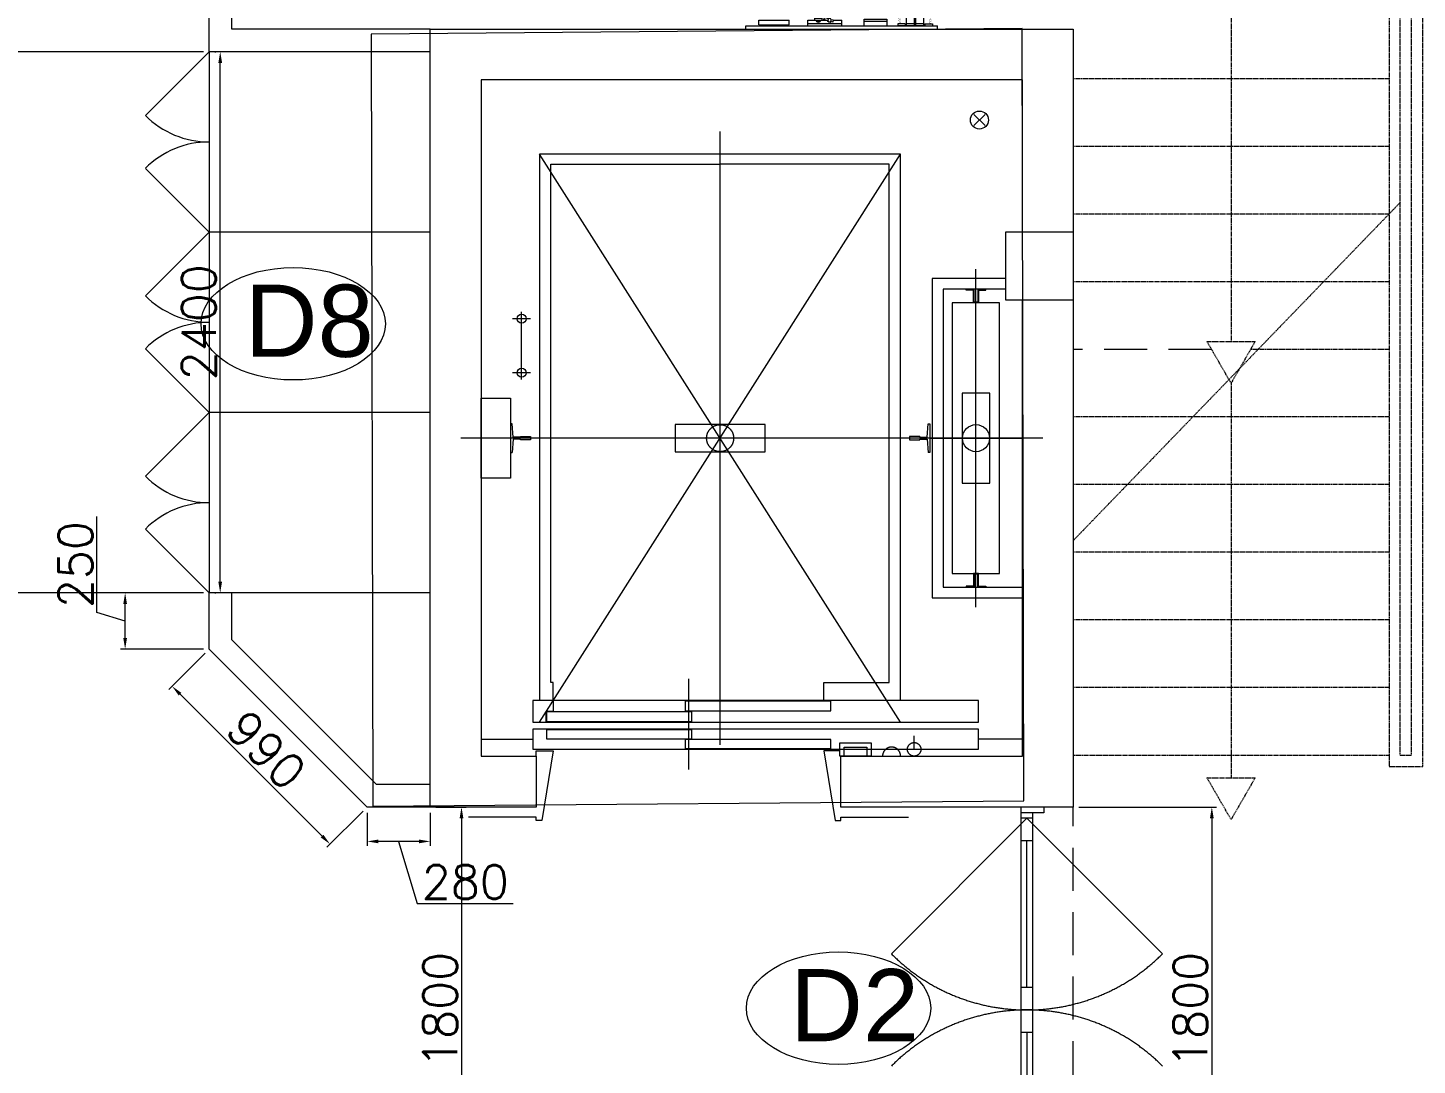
# Model space of a CAD drawing. Header units: millimetres. Extents: x -2143172 to 5255, y -610845 to 279739.
# Drawn here: x -1062761 to -1056602, y -583613 to -579012 of the extents above; entities that cross this region are included whole.
import ezdxf

# ---------------------------------------------------------------- set-up
doc = ezdxf.new("R2010")
doc.units = ezdxf.units.MM
doc.header["$LTSCALE"] = 30
for name, pattern in [('CENTERX2', [101.6, 63.5, -12.7, 12.7, -12.7]), ('DASHED', [0.75, 0.5, -0.25]), ('DASHED2', [9.525, 6.35, -3.175]), ('HIDDEN', [9.525, 6.35, -3.175]), ('HIDDEN2', [0.1875, 0.125, -0.0625])]:
    doc.linetypes.add(name, pattern=pattern)
doc.layers.get('0').update_dxf_attribs({"lineweight": 5})
doc.layers.get('Defpoints').update_dxf_attribs({"lineweight": 5})
for name, color, linetype, lineweight in [('Al door tag', 4, 'Continuous', 5), ('Al Window tag', 5, 'Continuous', 5), ('Aluminum', 7, 'Continuous', 5), ('Axis', 163, 'CENTERX2', 5), ('C-HYDR-CTCH', 6, 'Continuous', 5), ('Cabin', 7, 'Continuous', 5), ('dims.', 152, 'Continuous', 5), ('LOADING', 163, 'Continuous', 5), ('Notes', 1, 'Continuous', 5), ('Proj', 7, 'HIDDEN2', 5), ('Structure', 20, 'Continuous', 5), ('Tech', 169, 'DASHED2', 5), ('Walls', 32, 'Continuous', 5)]:
    doc.layers.add(name, color=color, linetype=linetype, lineweight=lineweight)
doc.layers.add('Wooden Joinery', color=7, linetype='Continuous', lineweight=5, true_color=0x521300)
doc.styles.add('SIMPLEX', font='SIMPLEX.shx', dxfattribs={"height": 150})
doc.styles.add('TTLB-A0-JeddahDP$0$swis721', font='swiss.ttf')
doc.dimstyles.new('Buk', dxfattribs={"dimtxt": 150, "dimasz": 50, "dimexe": 20, "dimexo": 25, "dimgap": 20, "dimtad": 1, "dimdec": 0, "dimrnd": 5, "dimdsep": 46, "dimtxsty": 'SIMPLEX', "dimcen": 0, "dimdle": 20, "dimclrd": 256, "dimclre": 256, "dimclrt": 256, "dimadec": 0, "dimazin": 0, "dimtfac": 0.0075, "dimtdec": 0, "dimtmove": 1, "dimatfit": 2, "dimldrblk": 'ARCHTICK', "dimfxl": 1, "dimtolj": 1, "dimtzin": 0, "dimlwd": -1, "dimlwe": -1, "dimarcsym": 0})

# ---------------------------------------------------------------- blocks, each defined once
blk = doc.blocks.new('*D774')
at = {"layer": 'Defpoints', "color": 0, "transparency": 16777216}
for p in [(-1060977, -582468.1, 0.1), (-1060977, -584268.1, 0.1), (-1060838.4, -584268.1)]:
    blk.add_point(p, dxfattribs=at)
at = {"layer": 'dims.', "linetype": 'Continuous', "transparency": 16777216}
for p, q in [((-1060952, -582468.1), (-1060818.4, -582468.1)), ((-1060952, -584268.1), (-1060818.4, -584268.1))]:
    blk.add_line(p, q, dxfattribs=at)
at = {"layer": 'dims.', "transparency": 16777216}
blk.add_line((-1060838.4, -582518.1), (-1060838.4, -584218.1), dxfattribs=at)
for points in [[(-1060846.7, -582518.1), (-1060830, -582518.1), (-1060838.4, -582468.1)], [(-1060846.7, -584218.1), (-1060830, -584218.1), (-1060838.4, -584268.1)]]:
    blk.add_solid(points, dxfattribs=at)
at = {"layer": 'dims.', "transparency": 16777216, "insert": (-1060933.4, -583368.1), "char_height": 150, "attachment_point": 5, "rotation": 90, "style": 'SIMPLEX'}
blk.add_mtext('\\A1;1800', dxfattribs=at)
blk = doc.blocks.new('_ArchTick')
at = {"color": 0, "linetype": 'ByBlock', "const_width": 0.15}
blk.add_lwpolyline([(-0.5, -0.5), (0.5, 0.5)], dxfattribs=at)
blk = doc.blocks.new('*D775')
at = {"layer": 'Defpoints', "color": 0, "transparency": 16777216}
for p in [(-1061257, -582468.1, 0.1), (-1060977, -582468.1, 0.1), (-1061257, -582620.5)]:
    blk.add_point(p, dxfattribs=at)
at = {"layer": 'dims.', "linetype": 'Continuous', "transparency": 16777216}
for p, q in [((-1061257, -582493.1), (-1061257, -582640.5)), ((-1060977, -582493.1), (-1060977, -582640.5))]:
    blk.add_line(p, q, dxfattribs=at)
at = {"layer": 'dims.', "transparency": 16777216}
for p, q in [((-1061027, -582620.5), (-1061207, -582620.5)), ((-1061117, -582620.5), (-1061034.5, -582895.5)), ((-1061034.5, -582895.5), (-1060608.8, -582895.5))]:
    blk.add_line(p, q, dxfattribs=at)
for points in [[(-1061207, -582612.2), (-1061207, -582628.8), (-1061257, -582620.5)], [(-1061027, -582612.2), (-1061027, -582628.8), (-1060977, -582620.5)]]:
    blk.add_solid(points, dxfattribs=at)
at = {"layer": 'dims.', "transparency": 16777216, "insert": (-1060821.6, -582800.5), "char_height": 150, "attachment_point": 5, "style": 'SIMPLEX'}
blk.add_mtext('\\A1;280', dxfattribs=at)
blk = doc.blocks.new('*D776')
at = {"layer": 'Defpoints', "color": 0, "transparency": 16777216}
for p in [(-1061957, -581768.1, 0.1), (-1062121.2, -581932.3), (-1061257, -582468.1, 0.1)]:
    blk.add_point(p, dxfattribs=at)
at = {"layer": 'dims.', "linetype": 'Continuous', "transparency": 16777216}
for p, q in [((-1061974.7, -581785.8), (-1062135.4, -581946.5)), ((-1061274.7, -582485.8), (-1061435.4, -582646.5))]:
    blk.add_line(p, q, dxfattribs=at)
at = {"layer": 'dims.', "transparency": 16777216}
blk.add_line((-1061456.6, -582597), (-1062085.9, -581967.7), dxfattribs=at)
for points in [[(-1062080, -581961.8), (-1062091.8, -581973.6), (-1062121.2, -581932.3)], [(-1061450.7, -582591.1), (-1061462.5, -582602.9), (-1061421.2, -582632.3)]]:
    blk.add_solid(points, dxfattribs=at)
at = {"layer": 'dims.', "transparency": 16777216, "insert": (-1061704.1, -582215.2), "char_height": 150, "attachment_point": 5, "rotation": 315, "style": 'SIMPLEX'}
blk.add_mtext('\\A1;990', dxfattribs=at)
blk = doc.blocks.new('*D777')
at = {"layer": 'Defpoints', "color": 0, "transparency": 16777216}
for p in [(-1062329.5, -581518.1), (-1061957, -581518.1, 0.1), (-1061957, -581768.1, 0.1)]:
    blk.add_point(p, dxfattribs=at)
at = {"layer": 'dims.', "transparency": 16777216}
for p, q in [((-1062454.5, -581605.6), (-1062454.5, -581179.9)), ((-1062329.5, -581718.1), (-1062329.5, -581568.1)), ((-1062329.5, -581643.1), (-1062454.5, -581605.6))]:
    blk.add_line(p, q, dxfattribs=at)
at = {"layer": 'dims.', "linetype": 'Continuous', "transparency": 16777216}
for p, q in [((-1061982, -581518.1), (-1062349.5, -581518.1)), ((-1061982, -581768.1), (-1062349.5, -581768.1))]:
    blk.add_line(p, q, dxfattribs=at)
at = {"layer": 'dims.', "transparency": 16777216}
for points in [[(-1062337.9, -581568.1), (-1062321.2, -581568.1), (-1062329.5, -581518.1)], [(-1062337.9, -581718.1), (-1062321.2, -581718.1), (-1062329.5, -581768.1)]]:
    blk.add_solid(points, dxfattribs=at)
at = {"layer": 'dims.', "transparency": 16777216, "insert": (-1062549.5, -581392.8), "char_height": 150, "attachment_point": 5, "rotation": 90, "style": 'SIMPLEX'}
blk.add_mtext('\\A1;250', dxfattribs=at)
blk = doc.blocks.new('*D778')
at = {"layer": 'Defpoints', "color": 0, "transparency": 16777216}
for p in [(-1061908, -579118.1), (-1061907, -579118.1, 0.1), (-1061907, -581518.1, 0.1)]:
    blk.add_point(p, dxfattribs=at)
at = {"layer": 'dims.', "linetype": 'Continuous', "transparency": 16777216}
for p, q in [((-1061932, -579118.1), (-1061928, -579118.1)), ((-1061932, -581518.1), (-1061928, -581518.1))]:
    blk.add_line(p, q, dxfattribs=at)
at = {"layer": 'dims.', "transparency": 16777216}
blk.add_line((-1061908, -581468.1), (-1061908, -579168.1), dxfattribs=at)
for points in [[(-1061916.4, -579168.1), (-1061899.7, -579168.1), (-1061908, -579118.1)], [(-1061916.4, -581468.1), (-1061899.7, -581468.1), (-1061908, -581518.1)]]:
    blk.add_solid(points, dxfattribs=at)
at = {"layer": 'dims.', "transparency": 16777216, "insert": (-1062003, -580318.1), "char_height": 150, "attachment_point": 5, "rotation": 90, "style": 'SIMPLEX'}
blk.add_mtext('\\A1;2400', dxfattribs=at)
blk = doc.blocks.new('*D201')
at = {"layer": 'Defpoints', "color": 0, "transparency": 16777216}
for p in [(-1058127, -582468.1, 0.1), (-1058127, -584268.1, 0.1), (-1057512.4, -584268.1)]:
    blk.add_point(p, dxfattribs=at)
at = {"layer": 'dims.', "linetype": 'Continuous', "transparency": 16777216}
for p, q in [((-1058102, -582468.1), (-1057492.4, -582468.1)), ((-1058102, -584268.1), (-1057492.4, -584268.1))]:
    blk.add_line(p, q, dxfattribs=at)
at = {"layer": 'dims.', "transparency": 16777216}
blk.add_line((-1057512.4, -582518.1), (-1057512.4, -584218.1), dxfattribs=at)
for points in [[(-1057520.7, -582518.1), (-1057504.1, -582518.1), (-1057512.4, -582468.1)], [(-1057520.7, -584218.1), (-1057504.1, -584218.1), (-1057512.4, -584268.1)]]:
    blk.add_solid(points, dxfattribs=at)
at = {"layer": 'dims.', "transparency": 16777216, "insert": (-1057607.4, -583368.1), "char_height": 150, "attachment_point": 5, "rotation": 90, "style": 'SIMPLEX'}
blk.add_mtext('\\A1;1800', dxfattribs=at)
blk = doc.blocks.new('T127-1_B')
at = {"layer": 'Cabin'}
for p, q in [((78, 4), (82, 63.5)), ((44.5, 8), (44.5, 4)), ((44.5, 4), (78, 4)), ((44.5, -8), (44.5, -4)), ((44.5, -4), (78, -4)), ((78, -4), (82, -63.5))]:
    blk.add_line(p, q, dxfattribs=at)
at = {"layer": 'Cabin', "ltscale": 5}
for points in [[(82, 63.5), (89, 63.5), (89, -63.5), (82, -63.5)], [(44.5, 8), (0, 8), (0, -8), (44.5, -8)]]:
    blk.add_lwpolyline(points, dxfattribs=at)
blk = doc.blocks.new('T127-1_B__1680')
at = {"layer": 'Axis'}
blk.add_line((-990, 0), (990, 0), dxfattribs=at)
at = {"layer": 'Notes', "xscale": -1}
blk.add_blockref('T127-1_B', (-840, 0), dxfattribs=at)
at = {"layer": 'Notes'}
blk.add_blockref('T127-1_B', (840, 0), dxfattribs=at)
blk = doc.blocks.new('JIS5K')
at = {"layer": 'Cabin'}
for p, q in [((60.2, 8), (60.2, 11.2)), ((60.2, -8), (60.2, -11.2))]:
    blk.add_line(p, q, dxfattribs=at)
at = {"layer": 'Cabin', "ltscale": 5}
for points in [[(57, 11.2), (0, 11.2), (0, -11.2), (57, -11.2)], [(60.2, 8), (3.2, 8), (3.2, -8), (60.2, -8)], [(57, 11.2), (57, 43.5), (60.2, 43.5), (60.2, 11.2)], [(57, -11.2), (57, -43.5), (60.2, -43.5), (60.2, -11.2)]]:
    blk.add_lwpolyline(points, dxfattribs=at)
blk = doc.blocks.new('JIS5K__1200')
at = {"layer": 'Axis'}
blk.add_line((-750, 0), (750, 0), dxfattribs=at)
at = {"layer": 'Notes', "xscale": -1}
blk.add_blockref('JIS5K', (-600, 0), dxfattribs=at)
at = {"layer": 'Notes'}
blk.add_blockref('JIS5K', (600, 0), dxfattribs=at)
blk = doc.blocks.new('对重支撑1')
at = {"layer": 'Cabin'}
blk.add_lwpolyline([(1060, 178), (929, 178), (929, -178), (1060, -178)], close=True, dxfattribs=at).dxf.unprotected_set("ltscale", 0)
blk = doc.blocks.new('井道平面图轿厢1轿厢地坎')
at = {"layer": 'Axis', "ltscale": 0.864}
blk.add_lwpolyline([(0, 96), (0, -192)], dxfattribs=at)
at = {"layer": 'Cabin', "ltscale": 5}
for points in [[(690, 0), (690, -96), (-1285, -96), (-1285, 0)], [(15, -3), (15, -46), (-630, -46), (-630, -3)], [(630, -50), (630, -93), (-15, -93), (-15, -50)]]:
    blk.add_lwpolyline(points, close=True, dxfattribs=at)
at = {"layer": 'Cabin'}
for points in [[(600, 0), (600, -48)], [(600, -48), (633, -48)], [(633, -48), (633, -96)]]:
    blk.add_lwpolyline(points, dxfattribs=at)
blk = doc.blocks.new('层门地坎1')
at = {"layer": 'Axis', "ltscale": 0.81}
blk.add_lwpolyline([(0, 90), (0, -180)], dxfattribs=at)
at = {"layer": 'Cabin', "ltscale": 5}
for points in [[(690, 0), (690, -90), (-1285, -90), (-1285, 0)], [(15, -47), (15, -87), (-630, -87), (-630, -47)], [(630, -3), (630, -43), (-15, -43), (-15, -3)]]:
    blk.add_lwpolyline(points, close=True, dxfattribs=at)
blk = doc.blocks.new('A$C47696aed')
at = {"layer": 'C-HYDR-CTCH', "color": 4, "flags": 128}
blk.add_lwpolyline([(47917, 15580.9), (47924.5, 12156.1), (50810.8, 12180), (50803.3, 15604.8), (47917, 15580.9)], dxfattribs=at)
blk = doc.blocks.new('A$C752E6AEE')
at = {"layer": 'Al Window tag'}
blk.add_ellipse((0, 0), major_axis=(408.6, 0), ratio=0.610025, dxfattribs=at)
at = {"layer": 'Al Window tag', "insert": (-214.4, 173.3), "char_height": 320, "attachment_point": 1, "style": 'TTLB-A0-JeddahDP$0$swis721'}
blk.add_mtext_dynamic_manual_height_columns('D2', width=1569.457, gutter_width=9406.5, heights=[480.3], dxfattribs=at)
blk = doc.blocks.new('*D838')
at = {"layer": 'Al door tag', "linetype": 'Continuous', "transparency": 16777216}
for p, q in [((-1061982, -579118.1), (-1062956.3, -579118.1)), ((-1061982, -581518.1), (-1062956.3, -581518.1))]:
    blk.add_line(p, q, dxfattribs=at)
at = {"layer": 'Al door tag', "transparency": 16777216}
blk.add_line((-1062936.3, -579168.1), (-1062936.3, -581468.1), dxfattribs=at)
for points in [[(-1062944.6, -579168.1), (-1062928, -579168.1), (-1062936.3, -579118.1)], [(-1062944.6, -581468.1), (-1062928, -581468.1), (-1062936.3, -581518.1)]]:
    blk.add_solid(points, dxfattribs=at)
at = {"layer": 'Defpoints', "color": 0, "transparency": 16777216}
for p in [(-1061957, -579118.1, 0.2), (-1062936.3, -581518.1), (-1061957, -581518.1, 0.2)]:
    blk.add_point(p, dxfattribs=at)
at = {"layer": 'Al door tag', "transparency": 16777216, "insert": (-1063031.3, -580318.1), "char_height": 150, "attachment_point": 5, "rotation": 90, "style": 'SIMPLEX'}
blk.add_mtext('\\A1;2400', dxfattribs=at)
blk = doc.blocks.new('ME19011A-P')
for p, q in [((-0.425, 0), (0.425, 0)), ((-0.425, 0), (-0.425, -0.015)), ((0.425, 0), (0.425, -0.015)), ((-0.425, -0.015), (0.425, -0.015)), ((-0.3675, -0.0198), (-0.2325, -0.0198)), ((-0.3675, -0.0198), (-0.3675, -0.0399)), ((-0.3675, -0.0399), (-0.2325, -0.0399)), ((-0.36, -0.015), (-0.36, -0.0198)), ((-0.24, -0.015), (-0.24, -0.0198)), ((-0.2325, -0.0198), (-0.2325, -0.0399)), ((-0.15, -0.015), (-0.15, -0.04)), ((-0.15, -0.025), (0, -0.025)), ((-0.15, -0.04), (-0.1187, -0.04)), ((-0.0887, -0.04), (-0.0637, -0.04)), ((-0.0606, -0.0371), (-0.0787, -0.0432)), ((-0.0787, -0.0432), (-0.077, -0.0497)), ((-0.0582, -0.046), (-0.077, -0.0497)), ((-0.0402, -0.0312), (-0.0496, -0.0337)), ((-0.047, -0.0434), (-0.0376, -0.0409)), ((-0.0376, -0.0409), (-0.0402, -0.0312)), ((-0.0379, -0.04), (0, -0.04)), ((0, -0.015), (0, -0.04)), ((0.1, -0.015), (0.1, -0.045)), ((0.1, -0.035), (0.2, -0.035)), ((0.1, -0.045), (0.2, -0.045)), ((0.2, -0.045), (0.2, -0.015)), ((0.2818, -0.015), (0.2484, -0.015)), ((0.2484, -0.0243), (0.2484, -0.015)), ((0.2818, -0.0243), (0.2484, -0.0243)), ((0.2818, -0.0243), (0.2818, -0.015)), ((0.3211, -0.015), (0.2877, -0.015)), ((0.2877, -0.015), (0.2877, -0.0531)), ((0.3211, -0.0243), (0.2877, -0.0243)), ((0.2877, -0.0531), (0.3211, -0.0531)), ((0.3211, -0.0531), (0.3211, -0.015)), ((0.3623, -0.015), (0.3289, -0.015)), ((0.3289, -0.015), (0.3289, -0.0531)), ((0.3623, -0.0243), (0.3289, -0.0243)), ((0.3289, -0.0531), (0.3623, -0.0531)), ((0.3623, -0.0531), (0.3623, -0.015)), ((0.3682, -0.0243), (0.3682, -0.015)), ((0.3682, -0.015), (0.4016, -0.015)), ((0.3682, -0.0243), (0.4016, -0.0243)), ((0.4016, -0.0243), (0.4016, -0.015))]:
    blk.add_line(p, q)
blk.add_lwpolyline([(-0.1187, -0.0482), (-0.0887, -0.0482), (-0.0887, -0.0382), (-0.1187, -0.0382)], close=True)
at = {"color": 8, "const_width": 0.000601}
for points in [[(0.3044, -0.0531, -0.184574), (0.2977, -0.0636, -1.44364), (0.2961, -0.0581, -0.837915), (0.2969, -0.0664, -0.30536), (0.2839, -0.062, -1.584726), (0.2894, -0.0609, -0.253153), (0.2827, -0.0684, -0.874198), (0.2775, -0.0585, -0.915253), (0.2791, -0.0658, -0.223821), (0.2683, -0.0644, -1.703343), (0.272, -0.0597, -0.588962), (0.2621, -0.068, -0.717795), (0.2625, -0.0581, -0.983104), (0.2645, -0.0644, -0.326362), (0.2534, -0.0609, -0.758716), (0.2609, -0.0514, -0.906186), (0.2593, -0.0565, -0.189488), (0.2526, -0.0522, -0.7948), (0.2613, -0.0423, -1.223996), (0.2574, -0.047, -0.072149), (0.2534, -0.0403, -0.645886), (0.2609, -0.0324, -1.366917), (0.2574, -0.0371, -0.078415), (0.2542, -0.0308, -0.723006), (0.2613, -0.0256, -1.105484), (0.2582, -0.0292, -0.221197), (0.2566, -0.0243, -0.221197)], [(0.3456, -0.0531, 0.184574), (0.3523, -0.0636, 1.44364), (0.3539, -0.0581, 0.837915), (0.3531, -0.0664, 0.30536), (0.3661, -0.062, 1.584726), (0.3606, -0.0609, 0.253153), (0.3673, -0.0684, 0.874198), (0.3725, -0.0585, 0.915253), (0.3709, -0.0658, 0.223821), (0.3817, -0.0644, 1.703343), (0.378, -0.0597, 0.588962), (0.3879, -0.068, 0.717795), (0.3875, -0.0581, 0.983104), (0.3855, -0.0644, 0.326362), (0.3966, -0.0609, 0.758716), (0.3891, -0.0514, 0.906186), (0.3907, -0.0565, 0.189488), (0.3974, -0.0522, 0.7948), (0.3887, -0.0423, 1.223996), (0.3926, -0.047, 0.072149), (0.3966, -0.0403, 0.645886), (0.3891, -0.0324, 1.366917), (0.3926, -0.0371, 0.078415), (0.3958, -0.0308, 0.723006), (0.3887, -0.0256, 1.105484), (0.3918, -0.0292, 0.221197), (0.3934, -0.0243, 0.221197)]]:
    blk.add_lwpolyline(points, format="xyb", dxfattribs=at)
blk.add_circle((-0.0537, -0.04), 0.0075)
for centre, radius, start, end in [((-0.1037, -0.04), 0.01, 10.4593, 169.5407), ((-0.1037, -0.04), 0.0075, 14.00752, 165.99248), ((-0.0537, -0.04), 0.01, 45, 180)]:
    blk.add_arc(centre, radius, start, end)
blk = doc.blocks.new('M.44.57.64')
at = {"layer": 'LOADING', "xscale": 1000.000000000002, "yscale": 1000.000000000002, "zscale": 1000.000000000002, "rotation": 225.9999036123427}
blk.add_blockref('ME19011A-P', (-80806.9, 16720.7), dxfattribs=at)

msp = doc.modelspace()

# ---------------------------------------------------------------- linework, layer by layer
at = {"layer": 'Al Window tag'}
msp.add_ellipse((-1061584.6, -580324.7), major_axis=(408.6, 0), ratio=0.610025, dxfattribs=at)
at = {"layer": 'Aluminum', "linetype": 'DASHED', "ltscale": 300}
for q in [(-1058933, -583119.2, 0.2), (-1057731, -583119.2, 0.2)]:
    msp.add_line((-1058332, -582518.1, 0.2), q, dxfattribs=at)
at = {"layer": 'Aluminum'}
for p, q in [((-1058357, -584268.1, 0.2), (-1058357, -582468.1, 0.2)), ((-1058257, -582493.1, 0.2), (-1058357, -582493.1, 0.2)), ((-1058307, -582518.1, 0.2), (-1058357, -582518.1, 0.2)), ((-1058307, -582493.1, 0.2), (-1058307, -584243.1, 0.2)), ((-1058257, -582468.1, 0.2), (-1058257, -582493.1, 0.2)), ((-1058307, -582618.1, 0.2), (-1058357, -582618.1, 0.2)), ((-1058332, -583268.1, 0.2), (-1058332, -582618.1, 0.2)), ((-1058307, -583268.1, 0.2), (-1058357, -583268.1, 0.2)), ((-1058307, -583368.1, 0.2), (-1058357, -583368.1, 0.2)), ((-1058307, -583468.1, 0.2), (-1058357, -583468.1, 0.2)), ((-1058332, -583468.1, 0.2), (-1058332, -584118.1, 0.2))]:
    msp.add_line(p, q, dxfattribs=at)
at = {"layer": 'Aluminum', "linetype": 'DASHED', "ltscale": 300}
for centre, start, end in [((-1058332, -582518.1, 0.2), 225, 315), ((-1058332, -584218.1, 0.2), 45, 135)]:
    msp.add_arc(centre, 850, start, end, dxfattribs=at)
at = {"layer": 'Axis'}
msp.add_line((-1058763, -580832.1, 0.2), (-1058353, -580832.1, 0.2), dxfattribs=at)
at = {"layer": 'Axis', "ltscale": 3}
for points in [[(-1059692, -582192.1), (-1059692, -579472.1)], [(-1058892, -582092.1), (-1060492, -579572.1)], [(-1060492, -582092.1), (-1058892, -579572.1)], [(-1058262, -580832.1), (-1060842, -580832.1)]]:
    msp.add_lwpolyline(points, dxfattribs=at)
at = {"layer": 'Axis', "ltscale": 0.9}
msp.add_lwpolyline([(-1060572, -580572.1), (-1060572, -580272.1)], dxfattribs=at)
at = {"layer": 'Axis', "ltscale": 0.24}
for points in [[(-1060532, -580302.1), (-1060612, -580302.1)], [(-1060532, -580542.1), (-1060612, -580542.1)]]:
    msp.add_lwpolyline(points, dxfattribs=at)
at = {"layer": 'Axis', "ltscale": 1.5}
msp.add_lwpolyline([(-1059442, -580832.1), (-1059942, -580832.1)], dxfattribs=at)
at = {"layer": 'Cabin'}
for points in [[(-1058892, -579572.1), (-1060492, -579572.1)], [(-1060492, -579572.1), (-1060492, -581996.1)], [(-1058892, -579572.1), (-1060492, -579572.1)], [(-1060492, -579572.1), (-1060492, -581996.1)], [(-1060442, -581916.1), (-1060442, -579616.1)], [(-1060442, -579616.1), (-1059692, -579616.1)], [(-1058942, -579616.1), (-1059692, -579616.1)], [(-1058942, -581916.1), (-1058942, -579616.1)], [(-1058892, -581996.1), (-1058892, -579572.1)], [(-1058892, -581996.1), (-1058892, -579572.1)], [(-1058558, -581082.1), (-1058558, -580582.1)], [(-1060432, -581916.1), (-1060442, -581916.1)], [(-1060432, -581996.1), (-1060432, -581916.1)], [(-1059232, -581996.1), (-1059232, -581916.1)], [(-1059232, -581916.1), (-1058942, -581916.1)], [(-1060492, -581996.1), (-1060522, -581996.1)], [(-1060522, -581996.1), (-1060522, -582092.1)], [(-1060492, -581996.1), (-1060522, -581996.1)], [(-1060522, -581996.1), (-1060522, -582092.1)], [(-1058547, -581996.1), (-1058892, -581996.1)], [(-1058547, -581996.1), (-1058892, -581996.1)], [(-1058547, -582092.1), (-1058547, -581996.1)], [(-1058547, -582092.1), (-1058547, -581996.1)], [(-1060522, -582092.1), (-1058547, -582092.1)], [(-1060522, -582092.1), (-1058547, -582092.1)], [(-1060752, -582167.1), (-1060522, -582167.1)], [(-1058352, -582167.1), (-1058547, -582167.1)]]:
    msp.add_lwpolyline(points, dxfattribs=at)
at = {"layer": 'Cabin', "ltscale": 5, "elevation": 0.2}
for points in [[(-1058427, -580123.9), (-1058752, -580123.9), (-1058752, -581540.3), (-1058352, -581540.3)], [(-1058427, -580171.9), (-1058704, -580171.9), (-1058704, -581492.3), (-1058352, -581492.3)]]:
    msp.add_lwpolyline(points, dxfattribs=at)
msp.add_lwpolyline([(-1058453, -580232.1), (-1058663, -580232.1), (-1058663, -581432.1), (-1058453, -581432.1)], close=True, dxfattribs=at)
at = {"layer": 'Cabin', "elevation": 0.2}
msp.add_lwpolyline([(-1058497, -580632.1), (-1058619, -580632.1), (-1058619, -581032.1), (-1058497, -581032.1)], close=True, dxfattribs=at)
at = {"layer": 'Cabin', "ltscale": 50, "elevation": 0.2}
msp.add_lwpolyline([(-1059892, -580771.1), (-1059892, -580893.1), (-1059492, -580893.1), (-1059492, -580771.1)], close=True, dxfattribs=at)
at = {"layer": 'Cabin', "elevation": 0.2}
for points in [[(-1060507, -582243.1), (-1060507, -582243.1), (-1060507, -582218.1), (-1060432, -582218.1), (-1060482, -582528.1), (-1060507, -582528.1), (-1060507, -582513.1), (-1060807, -582513.1)], [(-1059162, -582218.1), (-1059232, -582218.1), (-1059182, -582528.1), (-1059157, -582528.1), (-1059157, -582513.1), (-1058857, -582513.1)]]:
    msp.add_lwpolyline(points, dxfattribs=at)
at = {"layer": 'Cabin'}
for centre, radius in [((-1060572, -580302.1, 0.2), 20), ((-1060572, -580542.1, 0.2), 20), ((-1058558, -580832.1, 0.2), 60)]:
    msp.add_circle(centre, radius, dxfattribs=at)
at = {"layer": 'Notes'}
for p, q in [((-1058517.5, -579396, 0.2), (-1058567.5, -579446, 0.2)), ((-1058517.5, -579446, 0.2), (-1058567.5, -579396, 0.2))]:
    msp.add_line(p, q, dxfattribs=at)
msp.add_circle((-1058542.5, -579421, 0.2), 40, dxfattribs=at)
at = {"layer": 'Proj'}
for p, q in [((-1056727, -579238.1, 0.2), (-1058127, -579238.1, 0.2)), ((-1056727, -579538.1, 0.2), (-1058127, -579538.1, 0.2)), ((-1056677, -579786.4, 0.2), (-1058127, -581286.4, 0.2)), ((-1056727, -579838.1, 0.2), (-1058127, -579838.1, 0.2)), ((-1056727, -580138.1, 0.2), (-1058127, -580138.1, 0.2)), ((-1056727, -580438.1, 0.2), (-1057340.4, -580438.1, 0.2)), ((-1056727, -580738.1, 0.2), (-1058127, -580738.1, 0.2)), ((-1056727, -581038.1, 0.2), (-1058127, -581038.1, 0.2)), ((-1056727, -581338.1, 0.2), (-1058127, -581338.1, 0.2)), ((-1056727, -581638.1, 0.2), (-1058127, -581638.1, 0.2)), ((-1056727, -581938.1, 0.2), (-1058127, -581938.1, 0.2))]:
    msp.add_line(p, q, dxfattribs=at)
at = {"layer": 'Proj', "linetype": 'HIDDEN'}
for p, q in [((-1057513.6, -580438.1, 0.2), (-1058127, -580438.1, 0.2)), ((-1058127, -584268.1, 0.2), (-1058127, -582468.1, 0.2))]:
    msp.add_line(p, q, dxfattribs=at)
at = {"layer": 'Proj', "elevation": 0.2}
for points in [[(-1055877, -582338.1), (-1055877, -577863.1), (-1057427, -577863.1), (-1057427, -580402.9)], [(-1056727, -578588.1), (-1056727, -582288.1), (-1056577, -582288.1), (-1056577, -578588.1)], [(-1056677, -582238.1), (-1056677, -578638.1)], [(-1056677, -582238.1), (-1056627, -582238.1), (-1056627, -578638.1)], [(-1057427, -580588.1), (-1057427, -582338.1)], [(-1058127, -582238.1), (-1056727, -582238.1)]]:
    msp.add_lwpolyline(points, dxfattribs=at)
for points in [[(-1057427, -580588.1), (-1057533.9, -580402.9), (-1057320.1, -580402.9)], [(-1057427, -582523.4), (-1057533.9, -582338.1), (-1057320.1, -582338.1)]]:
    msp.add_lwpolyline(points, close=True, dxfattribs=at)
at = {"layer": 'Structure'}
msp.add_line((-1058427, -579918.1, 0.2), (-1058427, -580218.1, 0.2), dxfattribs=at)
for points in [[(-1058352, -579918.1), (-1058352, -579243.1), (-1060752, -579243.1), (-1060752, -582243.1), (-1060507, -582243.1), (-1060507, -582468.1), (-1060977, -582468.1), (-1060977, -579018.1), (-1058127, -579018.1), (-1058127, -582468.1), (-1059157, -582468.1)], [(-1059157, -582468.1), (-1059157, -582243.1), (-1058352, -582243.1), (-1058352, -580218.1)]]:
    msp.add_lwpolyline(points, dxfattribs=at)
at = {"layer": 'Structure', "elevation": 0.2}
for points in [[(-1058127, -579918.1), (-1058427, -579918.1)], [(-1058427, -580218.1), (-1058127, -580218.1)]]:
    msp.add_lwpolyline(points, dxfattribs=at)
at = {"layer": 'Tech', "ltscale": 9, "elevation": 0.2}
for points in [[(-1059162, -582183.1), (-1059022, -582183.1), (-1059022, -582243.1), (-1059162, -582243.1)], [(-1059142, -582203.1), (-1059042, -582203.1), (-1059042, -582243.1), (-1059142, -582243.1)]]:
    msp.add_lwpolyline(points, close=True, dxfattribs=at)
at = {"layer": 'Tech', "ltscale": 0.36}
msp.add_lwpolyline([(-1058832, -582212.1), (-1058832, -582152.1)], dxfattribs=at)
at = {"layer": 'Tech', "ltscale": 0.48}
msp.add_lwpolyline([(-1058972, -582242.1), (-1058892, -582242.1)], dxfattribs=at)
at = {"layer": 'Tech', "ltscale": 5}
msp.add_circle((-1059692, -580832.1, 0.2), 60, dxfattribs=at)
at = {"layer": 'Tech'}
msp.add_circle((-1058832, -582212.1, 0.2), 30, dxfattribs=at)
msp.add_arc((-1058932, -582242.1, 0.2), 40, 0, 180, dxfattribs=at)
at = {"layer": 'Walls'}
for p, q in [((-1061957, -579118.1, 0.2), (-1061957, -577203.1, 0.2)), ((-1061857, -579018.1, 0.2), (-1061857, -577203.1, 0.2)), ((-1060977, -579018.1, 0.2), (-1061857, -579018.1, 0.2)), ((-1060977, -579118.1, 0.2), (-1061957, -579118.1, 0.2)), ((-1061957, -581768.1, 0.2), (-1061957, -581518.1, 0.2)), ((-1061857, -581518.1, 0.2), (-1061957, -581518.1, 0.2)), ((-1061857, -581726.7, 0.2), (-1061857, -581518.1, 0.2)), ((-1061957, -581768.1, 0.2), (-1061257, -582468.1, 0.2)), ((-1061857, -581726.7, 0.2), (-1061215.6, -582368.1, 0.2)), ((-1060977, -582368.1, 0.2), (-1061215.6, -582368.1, 0.2)), ((-1060977, -582468.1, 0.2), (-1061257, -582468.1, 0.2))]:
    msp.add_line(p, q, dxfattribs=at)
at = {"layer": 'Wooden Joinery'}
for p, q in [((-1062239.8, -579401, 0.2), (-1061957, -579118.1, 0.2)), ((-1061957, -579118.1, 0.2), (-1061957, -581518.1, 0.2)), ((-1062239.8, -579635.3, 0.2), (-1061957, -579918.1, 0.2)), ((-1062239.8, -580201, 0.2), (-1061957, -579918.1, 0.2)), ((-1060977, -579918.1, 0.2), (-1061957, -579918.1, 0.2)), ((-1062239.8, -580435.3, 0.2), (-1061957, -580718.1, 0.2)), ((-1062239.8, -581001, 0.2), (-1061957, -580718.1, 0.2)), ((-1060977, -580718.1, 0.2), (-1061957, -580718.1, 0.2)), ((-1062239.8, -581235.3, 0.2), (-1061957, -581518.1, 0.2)), ((-1060977, -581518.1, 0.2), (-1061857, -581518.1, 0.2))]:
    msp.add_line(p, q, dxfattribs=at)
for centre, start, end in [((-1061957, -579118.1, 0.2), 225, 270), ((-1061957, -579918.1, 0.2), 90, 135), ((-1061957, -579918.1, 0.2), 225, 270), ((-1061957, -580718.1, 0.2), 90, 135), ((-1061957, -580718.1, 0.2), 225, 270), ((-1061957, -581518.1, 0.2), 90, 135)]:
    msp.add_arc(centre, 400, start, end, dxfattribs=at)

# ---------------------------------------------------------------- block references
at = {"layer": 'Al Window tag'}
msp.add_blockref('A$C752E6AEE', (-1059167.2, -583360.1), dxfattribs=at)
at = {"layer": 'LOADING', "xscale": -1, "rotation": 45.9999036123427}
msp.add_blockref('M.44.57.64', (-1103258.4, -648760.9, 0.1), dxfattribs=at)
at = {"layer": 'Notes', "xscale": -1, "rotation": 270.0000015352345}
msp.add_blockref('JIS5K__1200', (-1058558, -580832.1, 0.2), dxfattribs=at)
at = {"layer": 'Notes', "yscale": -1, "rotation": 180}
for name in ['对重支撑1', 'T127-1_B__1680']:
    msp.add_blockref(name, (-1059692, -580832.1, 0.2), dxfattribs=at)
at = {"layer": 'Notes', "xscale": -1}
for name, p in [('井道平面图轿厢1轿厢地坎', (-1059832, -581996.1, 0.2)), ('层门地坎1', (-1059832, -582122.1, 0.2))]:
    msp.add_blockref(name, p, dxfattribs=at)
at = {"layer": 'Structure', "color": 3}
msp.add_blockref('A$C47696aed', (-1109156.4, -594620.4, 0.2), dxfattribs=at)

# ---------------------------------------------------------------- texts
at = {"layer": 'Al Window tag', "insert": (-1061799, -580151.3), "char_height": 320, "attachment_point": 1, "style": 'TTLB-A0-JeddahDP$0$swis721'}
msp.add_mtext_dynamic_manual_height_columns('D8', width=1569.457, gutter_width=9406.5, heights=[480.3], dxfattribs=at)

# ---------------------------------------------------------------- dimensions: what is measured, and where the dimension line sits
at = {"layer": 'Al door tag'}
dim = msp.add_linear_dim(base=(-1062936.3, -581518.1), p1=(-1061957, -579118.1, 0.2), p2=(-1061957, -581518.1, 0.2), angle=90, dimstyle='Buk', dxfattribs=at)
dim.commit()
dim.dimension.update_dxf_attribs({"geometry": '*D838', "text_midpoint": (-1063031.3, -580318.1)})
at = {"layer": 'dims.'}
for base, p1, p2, picture, middle in [((-1061908, -579118.1, 0.1), (-1061907, -581518.1, 0.2), (-1061907, -579118.1, 0.2), '*D778', (-1062003, -580318.1, 0.1)), ((-1062329.5, -581518.1, 0.1), (-1061957, -581768.1, 0.2), (-1061957, -581518.1, 0.2), '*D777', (-1062549.5, -581585.6, 0.1)), ((-1060838.4, -584268.1, 0.1), (-1060977, -582468.1, 0.2), (-1060977, -584268.1, 0.2), '*D774', (-1060933.4, -583368.1, 0.1)), ((-1057512.4, -584268.1, 0.1), (-1058127, -582468.1, 0.2), (-1058127, -584268.1, 0.2), '*D201', (-1057607.4, -583368.1, 0.1))]:
    dim = msp.add_linear_dim(base=base, p1=p1, p2=p2, angle=90, dimstyle='Buk', dxfattribs=at)
    dim.commit()
    dim.dimension.update_dxf_attribs({"geometry": picture, "text_midpoint": middle})
dim = msp.add_aligned_dim(p1=(-1061257, -582468.1, 0.2), p2=(-1061957, -581768.1, 0.2), distance=232.2, dimstyle='Buk', dxfattribs=at)
dim.commit()
dim.dimension.update_dxf_attribs({"geometry": '*D776', "text_midpoint": (-1061704.1, -582215.2, 0.1)})
dim = msp.add_linear_dim(base=(-1061257, -582620.5, 0.1), p1=(-1060977, -582468.1, 0.2), p2=(-1061257, -582468.1, 0.2), dimstyle='Buk', dxfattribs=at)
dim.commit()
dim.dimension.update_dxf_attribs({"geometry": '*D775', "text_midpoint": (-1061014.5, -582800.5, 0.1)})

doc.saveas('drawing.dxf')
